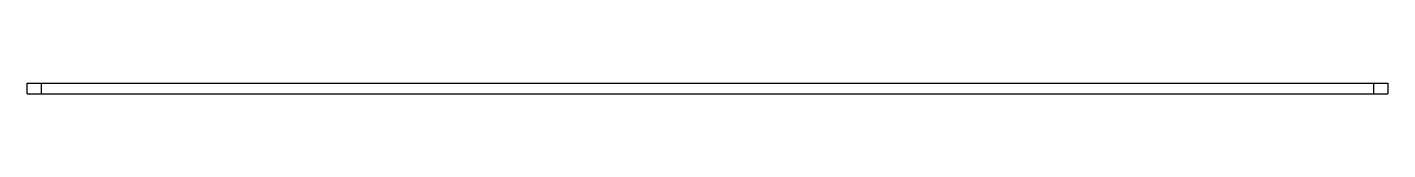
# Paper-space layout '_Bottom' of a CAD drawing. Header units: millimetres. Extents: x -195 to 195, y 0 to 3.
import ezdxf

# ---------------------------------------------------------------- set-up
doc = ezdxf.new("R2010")
doc.units = ezdxf.units.MM

psp = doc.layouts.new('_Bottom')

# ---------------------------------------------------------------- linework, layer by layer
at = {"color": 7, "linetype": 'Continuous', "lineweight": 25}
for p, q in [((-195, 3), (195, 3)), ((-195, 0), (-195, 3)), ((-195, 0), (195, 0)), ((-191, 3), (-191, 0)), ((191, 0), (191, 3)), ((195, 3), (195, 0))]:
    psp.add_line(p, q, dxfattribs=at)

doc.saveas('drawing.dxf')
